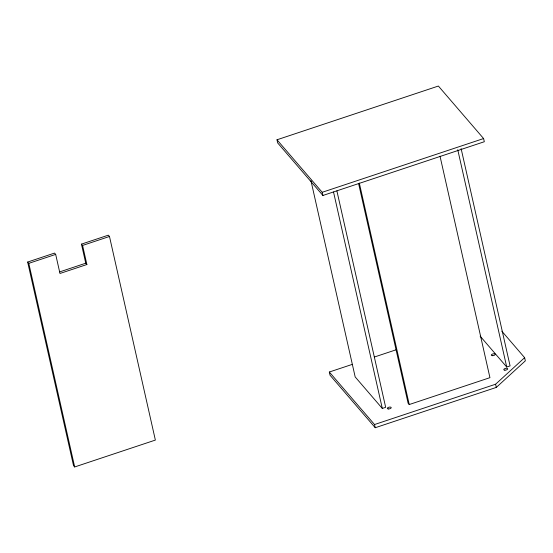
<?xml version="1.0" encoding="UTF-8"?>
<svg xmlns="http://www.w3.org/2000/svg" width="553" height="553" viewBox="0 0 553 553"><rect width="100%" height="100%" fill="white"/><g stroke="black" fill="none" stroke-linecap="round" stroke-linejoin="round"><path stroke-width="0.83" d="M352.261 364.386L329.318 372.024L374.533 424.538L495.585 384.231L524.631 357.667L501.841 331.192M329.318 372.024L330.037 375.21L375.252 427.725L496.304 387.411L525.35 360.846L524.631 357.667M276.984 139.785L438.384 86.04L483.599 138.554L484.317 141.734L322.917 195.479L277.696 142.964L276.984 139.785L322.199 192.299L322.917 195.479M27.65 262.039L54.553 253.08L55.68 254.394L59.98 273.479L86.883 264.528L82.584 245.435L81.45 244.122L108.353 235.163L109.48 236.477L155.365 440.084L74.669 466.96L73.535 465.647L27.65 262.039L28.784 263.352L74.669 466.96M28.784 263.352L55.68 254.394M82.584 245.435L109.48 236.477M59.669 271.896L85.75 263.214L86.883 264.528M322.199 192.299L483.599 138.554M374.381 357.024L396.501 349.655M310.959 180.713L355.178 376.932L382.303 408.439L385.669 407.319L336.895 190.896M480.142 336.148L506.721 367.012L510.08 365.892L461.119 148.619M358.572 183.43L408.107 403.227L409.234 404.54L489.937 377.664L440.022 156.188M457.753 149.739L506.721 367.012M495.585 384.231L496.304 387.411M359.319 183.064L409.234 404.54M333.528 192.015L382.303 408.439M374.533 424.538L375.252 427.725M81.45 244.122L85.75 263.214M492.391 355.676A1.998 0.864 -12.7 0 0 495.212 354.321A1.998 0.864 -12.7 0 0 492.177 354.19A1.998 0.864 -12.7 0 0 492.391 355.676M388.393 408.957A1.998 0.864 -12.7 0 0 391.22 407.602A1.998 0.864 -12.7 0 0 388.178 407.471A1.998 0.864 -12.7 0 0 388.393 408.957M504.868 370.171A1.998 0.864 -12.7 0 0 507.695 368.816A1.998 0.864 -12.7 0 0 504.654 368.685A1.998 0.864 -12.7 0 0 504.868 370.171"/></g></svg>
